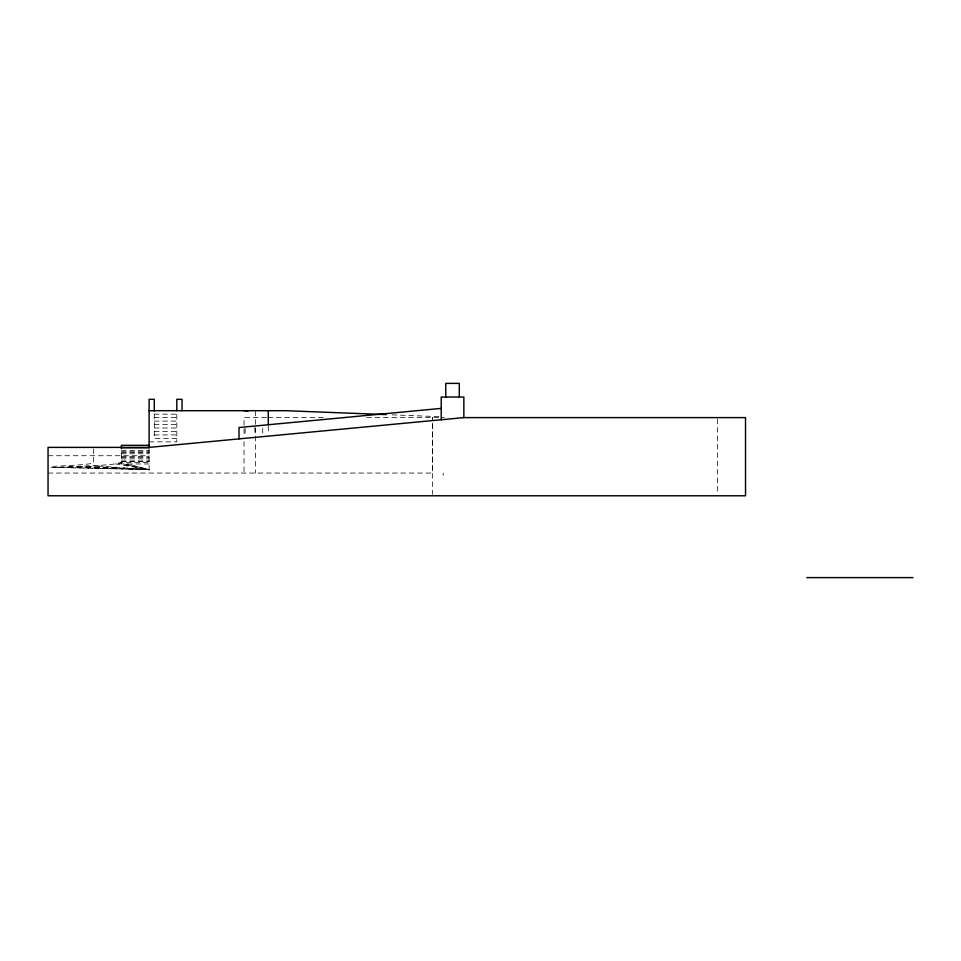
<?xml version="1.0" encoding="UTF-8"?>
<svg xmlns="http://www.w3.org/2000/svg" width="961" height="961" viewBox="0 0 961 961"><rect width="100%" height="100%" fill="white"/><g stroke="black" fill="none" stroke-linecap="round" stroke-linejoin="round"><path stroke-width="0.72" stroke-dasharray="4.8 3.6" d="M50.993 467.539L94.094 465.713A221.763 7.34 0 0 0 115.464 463.875L121.374 462.409L149.099 462.409M154.289 414.155L176.812 414.155M154.289 417.615L176.812 417.615M266.461 417.615L244.046 417.615L244.046 435.597M267.963 417.615L326.26 417.615M366.634 417.615L444.414 417.615M154.289 421.086L176.812 421.086M154.289 424.546L176.812 424.546M154.289 428.005L176.812 428.005M154.289 431.477L176.812 431.477M154.289 434.937L176.812 434.937M176.812 438.408L154.289 438.408L154.289 410.695M149.099 441.868L176.812 441.868L176.812 410.695M121.374 450.529L149.099 450.529M121.374 451.742L149.099 451.742M121.374 452.655L149.099 452.655M121.374 453.748L149.099 453.748M48.05 455.73L149.099 455.73M121.374 456.619L149.099 456.619M121.374 457.532L149.099 457.532M121.374 458.853L149.099 458.853M121.374 460.92L149.099 460.92M121.374 461.496L149.099 461.496M149.099 463.959L121.374 463.959L121.374 449.784M48.05 473.052L432.402 473.052L432.402 417.615L432.402 494.362M53.936 467.442L149.099 469.605L127.345 463.959M58.777 467.286L149.099 469.605L124.93 463.959M68.796 466.926L149.099 469.605L118.431 463.394M392.064 414.84L439.73 416.69M78.045 466.541L149.099 469.605L115.464 463.875M86.49 466.133L149.099 469.605L94.094 465.713M120.401 462.902L121.374 463.13M717.519 419.092L717.519 494.302M443.249 473.064L443.249 475.335M268.287 426.179L268.287 433.279M262.701 428.125L262.701 435.225M255.41 411.104L255.41 434.708M255.41 436.174L255.41 473.052M254.869 427.441L254.869 434.552M245.127 428.366L245.127 435.465M244.046 441.592L244.046 473.052M149.099 448.643L149.099 473.052M93.661 448.895L93.661 462.409A178.89 5.862 -0.1 0 1 51.029 466.421"/><path stroke-width="1.44" d="M441.219 408.389L239.001 427.525L239.001 438.889M149.099 410.695L285.609 410.695L386.106 414.599M463.586 417.615L745.52 417.615L745.52 495.78L48.05 495.78L48.05 447.394L149.099 447.394L463.851 417.615L463.851 397.025L441.219 397.025L441.219 419.765M149.099 445.327L121.374 445.327L121.374 448.643M121.374 447.778L149.099 447.778L149.099 399.32L154.289 399.32L154.289 410.9M806.735 577.609L912.95 577.609M244.046 410.695L248.298 410.852M459.298 397.025L459.298 383.391L445.76 383.391L445.76 397.025M268.287 410.695L268.287 424.75M182.037 410.695L182.037 399.32L176.812 399.32L176.812 410.695"/></g></svg>
